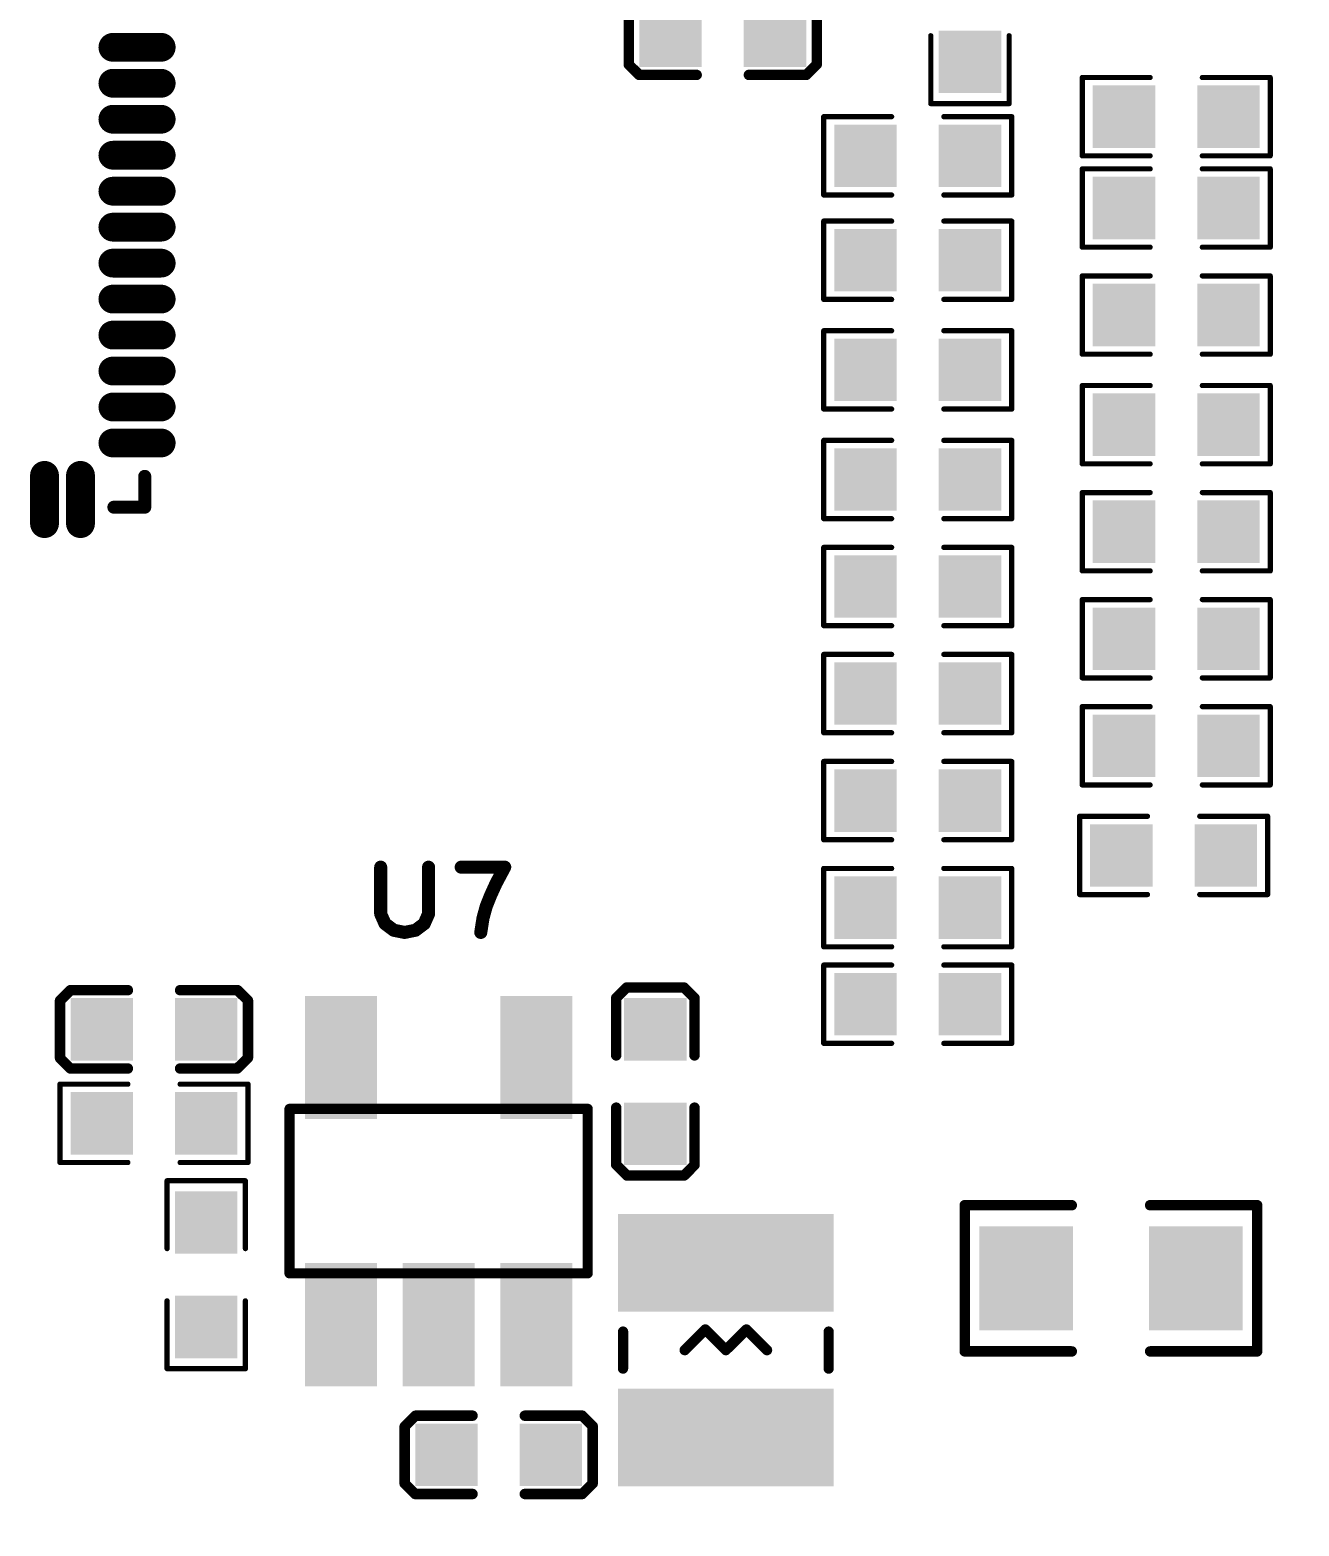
# Model space of a CAD drawing. Extents: x -13 to 102, y 0 to 99.
# Drawn here: x 29.08 to 41.43, y 37.09 to 51.64 of the extents above; entities that cross this region are included whole.
import ezdxf

# ---------------------------------------------------------------- set-up
doc = ezdxf.new("R2010")
doc.units = 0
doc.layers.get('0').update_dxf_attribs({"linetype": 'CONTINUOUS'})
doc.layers.get('DEFPOINTS').update_dxf_attribs({"linetype": 'CONTINUOUS'})
doc.layers.add('SILK_TOP_ART', color=251, linetype='CONTINUOUS')
doc.layers.add('SOLDER_TOP_ART', color=18, linetype='CONTINUOUS')
doc.layers.get('0').off()
doc.dimstyles.get("Standard").update_dxf_attribs({"dimtxt": 3, "dimasz": 3, "dimexe": 0.18, "dimexo": 0, "dimgap": 1.5, "dimtad": 0, "dimtih": 1, "dimtoh": 1, "dimzin": 0, "dimcen": 0.09, "dimazin": 3, "dimtfac": 1, "dimtofl": 0, "dimtmove": 0, "dimatfit": 3})

# ---------------------------------------------------------------- blocks, each defined once
blk = doc.blocks.new('ROUND_309')
at = {"const_width": 0.05}
blk.add_lwpolyline([(-0.025, 0, 1), (0.025, 0, 1)], format="xyb", close=True, dxfattribs=at)
blk = doc.blocks.new('ROUND_214')
at = {"const_width": 0.0508}
blk.add_lwpolyline([(-0.0254, 0, 1), (0.0254, 0, 1)], format="xyb", close=True, dxfattribs=at)
blk = doc.blocks.new('ROUND_159')
at = {"const_width": 0.0635}
blk.add_lwpolyline([(-0.03175, 0, 1), (0.03175, 0, 1)], format="xyb", close=True, dxfattribs=at)
blk = doc.blocks.new('ROUND_320')
at = {"const_width": 0.0254}
blk.add_lwpolyline([(-0.0127, 0, 1), (0.0127, 0, 1)], format="xyb", close=True, dxfattribs=at)
blk = doc.blocks.new('OBLONG_377')
at = {"const_width": 0.28}
blk.add_lwpolyline([(0, 0.235), (0, -0.235)], dxfattribs=at)
at = {"const_width": 0.14}
for points in [[(-0.07, 0.235, 1), (0.07, 0.235, 1)], [(-0.07, -0.235, 1), (0.07, -0.235, 1)]]:
    blk.add_lwpolyline(points, format="xyb", close=True, dxfattribs=at)
blk = doc.blocks.new('OBLONG_376')
at = {"const_width": 0.28}
blk.add_lwpolyline([(0.235, 0), (-0.235, 0)], dxfattribs=at)
at = {"const_width": 0.14}
for points in [[(-0.305, 0, 1), (-0.165, 0, 1)], [(0.165, 0, 1), (0.305, 0, 1)]]:
    blk.add_lwpolyline(points, format="xyb", close=True, dxfattribs=at)
blk = doc.blocks.new('SQUARE_333')
blk.add_solid([(0.304, 0.304), (0.304, -0.304), (-0.304, 0.304), (-0.304, -0.304)])
blk = doc.blocks.new('RECTANGLE_332')
blk.add_solid([(0.4564, 0.5072), (0.4564, -0.5072), (-0.4564, 0.5072), (-0.4564, -0.5072)])
blk = doc.blocks.new('RECTANGLE_355')
blk.add_solid([(0.35, 0.6), (0.35, -0.6), (-0.35, 0.6), (-0.35, -0.6)])
blk = doc.blocks.new('RECTANGLE_357')
blk.add_solid([(1.05, 0.475), (1.05, -0.475), (-1.05, 0.475), (-1.05, -0.475)])
blk = doc.blocks.new('*U174')
at = {"layer": 'SOLDER_TOP_ART', "color": 0, "linetype": 'CONTINUOUS'}
blk.add_text('88.00', height=3, dxfattribs=at).set_placement((39.771, 0.605))
blk = doc.blocks.new('*D168')
at = {"layer": 'DEFPOINTS', "color": 0, "linetype": 'CONTINUOUS'}
for p in [(1, 82.538), (89, 61.962), (89, 2.079)]:
    blk.add_point(p, dxfattribs=at)
at = {"layer": 'SOLDER_TOP_ART', "color": 0, "linetype": 'CONTINUOUS'}
for p, q in [((1, 82.538), (1, 1.899)), ((89, 61.962), (89, 1.899)), ((4, 2.079), (38.441, 2.079)), ((86, 2.079), (51.559, 2.079))]:
    blk.add_line(p, q, dxfattribs=at)
for points in [[(4, 2.579), (4, 1.579), (1, 2.079)], [(86, 2.579), (86, 1.579), (89, 2.079)]]:
    blk.add_solid(points, dxfattribs=at)
at = {"layer": 'SOLDER_TOP_ART', "linetype": 'CONTINUOUS'}
blk.add_blockref('*U174', (0, 0), dxfattribs=at)

msp = doc.modelspace()

# ---------------------------------------------------------------- linework, layer by layer
at = {"layer": 'SILK_TOP_ART'}
for points, const_width in [([(34.9082, 51.3077), (34.9082, 51.8635)], 0.1016), ([(36.737, 51.308), (36.737, 51.8668)], 0.1016), ([(37.846, 51.5874), (37.846, 50.927)], 0.0508), ([(38.608, 50.927), (38.608, 51.5874)], 0.0508), ([(35.0098, 51.2064), (34.9082, 51.3077)], 0.1016), ([(35.5686, 51.2064), (35.0098, 51.2064)], 0.1016), ([(36.0766, 51.2064), (36.6354, 51.2064)], 0.1016), ([(36.6354, 51.2064), (36.737, 51.308)], 0.1016), ([(39.3192, 51.181), (39.3192, 50.419)], 0.0508), ([(39.9796, 51.181), (39.3192, 51.181)], 0.0508), ([(40.4876, 51.181), (41.148, 51.181)], 0.0508), ([(41.148, 51.181), (41.148, 50.419)], 0.0508), ([(36.8046, 50.8), (37.465, 50.8)], 0.0508), ([(36.8046, 50.038), (36.8046, 50.8)], 0.0508), ([(37.846, 50.927), (38.608, 50.927)], 0.0508), ([(38.6334, 50.8), (37.973, 50.8)], 0.0508), ([(38.6334, 50.038), (38.6334, 50.8)], 0.0508), ([(39.3192, 50.419), (39.9796, 50.419)], 0.0508), ([(41.148, 50.419), (40.4876, 50.419)], 0.0508), ([(39.3192, 50.292), (39.9796, 50.292)], 0.0508), ([(39.3192, 49.53), (39.3192, 50.292)], 0.0508), ([(41.148, 50.292), (40.4876, 50.292)], 0.0508), ([(41.148, 49.53), (41.148, 50.292)], 0.0508), ([(37.465, 50.038), (36.8046, 50.038)], 0.0508), ([(37.973, 50.038), (38.6334, 50.038)], 0.0508), ([(36.8046, 49.784), (36.8046, 49.022)], 0.0508), ([(37.465, 49.784), (36.8046, 49.784)], 0.0508), ([(37.973, 49.784), (38.6334, 49.784)], 0.0508), ([(38.6334, 49.784), (38.6334, 49.022)], 0.0508), ([(39.9796, 49.53), (39.3192, 49.53)], 0.0508), ([(40.4876, 49.53), (41.148, 49.53)], 0.0508), ([(39.3192, 49.2506), (39.3192, 48.4886)], 0.0508), ([(39.9796, 49.2506), (39.3192, 49.2506)], 0.0508), ([(40.4876, 49.2506), (41.148, 49.2506)], 0.0508), ([(41.148, 49.2506), (41.148, 48.4886)], 0.0508), ([(36.8046, 49.022), (37.465, 49.022)], 0.0508), ([(38.6334, 49.022), (37.973, 49.022)], 0.0508), ([(36.8046, 48.7172), (36.8046, 47.9552)], 0.0508), ([(37.465, 48.7172), (36.8046, 48.7172)], 0.0508), ([(37.973, 48.7172), (38.6334, 48.7172)], 0.0508), ([(38.6334, 48.7172), (38.6334, 47.9552)], 0.0508), ([(39.3192, 48.4886), (39.9796, 48.4886)], 0.0508), ([(41.148, 48.4886), (40.4876, 48.4886)], 0.0508), ([(39.3192, 48.1838), (39.3192, 47.4218)], 0.0508), ([(39.9796, 48.1838), (39.3192, 48.1838)], 0.0508), ([(40.4876, 48.1838), (41.148, 48.1838)], 0.0508), ([(41.148, 48.1838), (41.148, 47.4218)], 0.0508), ([(36.8046, 47.9552), (37.465, 47.9552)], 0.0508), ([(38.6334, 47.9552), (37.973, 47.9552)], 0.0508), ([(36.8046, 47.6504), (36.8046, 46.8884)], 0.0508), ([(37.465, 47.6504), (36.8046, 47.6504)], 0.0508), ([(37.973, 47.6504), (38.6334, 47.6504)], 0.0508), ([(38.6334, 47.6504), (38.6334, 46.8884)], 0.0508), ([(30.2, 47.3), (30.2, 47)], 0.127), ([(39.3192, 47.4218), (39.9796, 47.4218)], 0.0508), ([(41.148, 47.4218), (40.4876, 47.4218)], 0.0508), ([(30.2, 47), (29.9, 47)], 0.127), ([(39.3192, 47.1424), (39.3192, 46.3804)], 0.0508), ([(39.9796, 47.1424), (39.3192, 47.1424)], 0.0508), ([(40.4876, 47.1424), (41.148, 47.1424)], 0.0508), ([(41.148, 47.1424), (41.148, 46.3804)], 0.0508), ([(36.8046, 46.8884), (37.465, 46.8884)], 0.0508), ([(38.6334, 46.8884), (37.973, 46.8884)], 0.0508), ([(36.8046, 46.609), (36.8046, 45.847)], 0.0508), ([(37.465, 46.609), (36.8046, 46.609)], 0.0508), ([(37.973, 46.609), (38.6334, 46.609)], 0.0508), ([(38.6334, 46.609), (38.6334, 45.847)], 0.0508), ([(39.3192, 46.3804), (39.9796, 46.3804)], 0.0508), ([(41.148, 46.3804), (40.4876, 46.3804)], 0.0508), ([(39.3192, 46.101), (39.3192, 45.339)], 0.0508), ([(39.9796, 46.101), (39.3192, 46.101)], 0.0508), ([(40.4876, 46.101), (41.148, 46.101)], 0.0508), ([(41.148, 46.101), (41.148, 45.339)], 0.0508), ([(36.8046, 45.847), (37.465, 45.847)], 0.0508), ([(38.6334, 45.847), (37.973, 45.847)], 0.0508), ([(36.8046, 45.5676), (36.8046, 44.8056)], 0.0508), ([(37.465, 45.5676), (36.8046, 45.5676)], 0.0508), ([(37.973, 45.5676), (38.6334, 45.5676)], 0.0508), ([(38.6334, 45.5676), (38.6334, 44.8056)], 0.0508), ([(39.3192, 45.339), (39.9796, 45.339)], 0.0508), ([(41.148, 45.339), (40.4876, 45.339)], 0.0508), ([(39.3192, 45.0596), (39.3192, 44.2976)], 0.0508), ([(39.9796, 45.0596), (39.3192, 45.0596)], 0.0508), ([(40.4876, 45.0596), (41.148, 45.0596)], 0.0508), ([(41.148, 45.0596), (41.148, 44.2976)], 0.0508), ([(36.8046, 44.8056), (37.465, 44.8056)], 0.0508), ([(38.6334, 44.8056), (37.973, 44.8056)], 0.0508), ([(36.8046, 44.5262), (36.8046, 43.7642)], 0.0508), ([(37.465, 44.5262), (36.8046, 44.5262)], 0.0508), ([(37.973, 44.5262), (38.6334, 44.5262)], 0.0508), ([(38.6334, 44.5262), (38.6334, 43.7642)], 0.0508), ([(39.3192, 44.2976), (39.9796, 44.2976)], 0.0508), ([(41.148, 44.2976), (40.4876, 44.2976)], 0.0508), ([(39.2938, 43.9928), (39.2938, 43.2308)], 0.0508), ([(39.9542, 43.9928), (39.2938, 43.9928)], 0.0508), ([(40.4622, 43.9928), (41.1226, 43.9928)], 0.0508), ([(41.1226, 43.9928), (41.1226, 43.2308)], 0.0508), ([(36.8046, 43.7642), (37.465, 43.7642)], 0.0508), ([(38.6334, 43.7642), (37.973, 43.7642)], 0.0508), ([(32.4951, 43.4975), (32.4951, 43.0424)], 0.127), ([(32.9607, 43.0424), (32.9607, 43.4975)], 0.127), ([(33.7016, 43.4975), (33.2782, 43.4975)], 0.127), ([(33.6169, 43.3387), (33.7016, 43.4975)], 0.127), ([(33.564, 43.2223), (33.6169, 43.3387)], 0.127), ([(36.8046, 43.4848), (36.8046, 42.7228)], 0.0508), ([(37.465, 43.4848), (36.8046, 43.4848)], 0.0508), ([(37.973, 43.4848), (38.6334, 43.4848)], 0.0508), ([(38.6334, 43.4848), (38.6334, 42.7228)], 0.0508), ([(33.5217, 43.1165), (33.564, 43.2223)], 0.127), ([(39.2938, 43.2308), (39.9542, 43.2308)], 0.0508), ([(41.1226, 43.2308), (40.4622, 43.2308)], 0.0508), ([(32.4951, 43.0424), (32.5374, 42.9471)], 0.127), ([(32.9184, 42.9471), (32.9607, 43.0424)], 0.127), ([(33.4899, 43.0001), (33.5217, 43.1165)], 0.127), ([(32.5374, 42.9471), (32.6221, 42.8837)], 0.127), ([(32.6221, 42.8837), (32.7279, 42.8625)], 0.127), ([(32.7279, 42.8625), (32.8337, 42.8837)], 0.127), ([(32.8337, 42.8837), (32.9184, 42.9471)], 0.127), ([(33.4687, 42.8625), (33.4899, 43.0001)], 0.127), ([(36.8046, 42.7228), (37.465, 42.7228)], 0.0508), ([(38.6334, 42.7228), (37.973, 42.7228)], 0.0508), ([(36.8046, 42.545), (36.8046, 41.783)], 0.0508), ([(37.465, 42.545), (36.8046, 42.545)], 0.0508), ([(37.973, 42.545), (38.6334, 42.545)], 0.0508), ([(38.6334, 42.545), (38.6334, 41.783)], 0.0508), ([(34.8874, 42.3258), (34.7858, 42.2242)], 0.1016), ([(35.4462, 42.3258), (34.8874, 42.3258)], 0.1016), ([(35.5478, 42.2242), (35.4462, 42.3258)], 0.1016), ([(29.4772, 42.3004), (29.3756, 42.1988)], 0.1016), ([(29.3756, 42.1988), (29.3756, 41.64)], 0.1016), ([(30.036, 42.3004), (29.4772, 42.3004)], 0.1016), ([(30.544, 42.3004), (31.1028, 42.3004)], 0.1016), ([(31.1028, 42.3004), (31.2044, 42.1991)], 0.1016), ([(31.2044, 42.1991), (31.2044, 41.6433)], 0.1016), ([(34.7858, 42.2242), (34.7858, 41.6654)], 0.1016), ([(35.5478, 41.6654), (35.5478, 42.2242)], 0.1016), ([(36.8046, 41.783), (37.465, 41.783)], 0.0508), ([(38.6334, 41.783), (37.973, 41.783)], 0.0508), ([(29.3756, 41.64), (29.4772, 41.5384)], 0.1016), ([(31.2044, 41.6433), (31.0995, 41.5384)], 0.1016), ([(29.4772, 41.5384), (30.036, 41.5384)], 0.1016), ([(31.0995, 41.5384), (30.544, 41.5384)], 0.1016), ([(29.3756, 41.386), (29.3756, 40.624)], 0.0508), ([(30.036, 41.386), (29.3756, 41.386)], 0.0508), ([(30.544, 41.386), (31.2044, 41.386)], 0.0508), ([(31.2044, 41.386), (31.2044, 40.624)], 0.0508), ([(34.7858, 40.6019), (34.7858, 41.1574)], 0.1016), ([(35.5478, 41.1574), (35.5478, 40.5986)], 0.1016), ([(31.6086, 39.5454), (31.6086, 41.1454)], 0.1), ([(31.6086, 41.1454), (34.5086, 41.1454)], 0.1), ([(34.5086, 41.1454), (34.5086, 39.5454)], 0.1), ([(29.3756, 40.624), (30.036, 40.624)], 0.0508), ([(31.2044, 40.624), (30.544, 40.624)], 0.0508), ([(34.8907, 40.497), (34.7858, 40.6019)], 0.1016), ([(35.5478, 40.5986), (35.4465, 40.497)], 0.1016), ([(35.4465, 40.497), (34.8907, 40.497)], 0.1016), ([(30.417, 40.4462), (30.417, 39.7858)], 0.0508), ([(31.179, 40.4462), (30.417, 40.4462)], 0.0508), ([(31.179, 39.7858), (31.179, 40.4462)], 0.0508), ([(38.1762, 38.7858), (38.1762, 40.2082)], 0.1016), ([(38.1762, 40.2082), (39.2176, 40.2082)], 0.1016), ([(41.021, 40.2082), (39.9796, 40.2082)], 0.1016), ([(41.021, 38.7858), (41.021, 40.2082)], 0.1016), ([(34.5086, 39.5454), (31.6086, 39.5454)], 0.1), ([(30.417, 38.6174), (30.417, 39.2778)], 0.0508), ([(31.179, 39.2778), (31.179, 38.6174)], 0.0508), ([(34.8526, 38.9784), (34.8526, 38.6184)], 0.1), ([(35.6527, 38.9983), (35.4526, 38.7984)], 0.1016), ([(35.8526, 38.7984), (35.6527, 38.9983)], 0.1016), ([(36.0525, 38.9983), (35.8526, 38.7984)], 0.1016), ([(36.2526, 38.7984), (36.0525, 38.9983)], 0.1016), ([(36.8526, 38.9784), (36.8526, 38.6184)], 0.1), ([(39.2176, 38.7858), (38.1762, 38.7858)], 0.1016), ([(39.9796, 38.7858), (41.021, 38.7858)], 0.1016), ([(31.179, 38.6174), (30.417, 38.6174)], 0.0508), ([(32.7284, 38.0553), (32.8333, 38.1602)], 0.1016), ([(32.8333, 38.1602), (33.3888, 38.1602)], 0.1016), ([(34.4556, 38.1602), (33.8968, 38.1602)], 0.1016), ([(34.5572, 38.0586), (34.4556, 38.1602)], 0.1016), ([(32.7284, 37.4995), (32.7284, 38.0553)], 0.1016), ([(34.5572, 37.4998), (34.5572, 38.0586)], 0.1016), ([(32.83, 37.3982), (32.7284, 37.4995)], 0.1016), ([(33.3888, 37.3982), (32.83, 37.3982)], 0.1016), ([(33.8968, 37.3982), (34.4556, 37.3982)], 0.1016), ([(34.4556, 37.3982), (34.5572, 37.4998)], 0.1016)]:
    msp.add_lwpolyline(points, dxfattribs=dict(at, const_width=const_width))

# ---------------------------------------------------------------- block references
for name, p in [('ROUND_320', (37.846, 51.5874)), ('ROUND_320', (38.608, 51.5874)), ('ROUND_214', (34.9082, 51.3077)), ('ROUND_214', (34.9082, 51.3077)), ('ROUND_214', (35.0098, 51.2064)), ('ROUND_214', (35.0098, 51.2064)), ('ROUND_214', (35.5686, 51.2064)), ('ROUND_214', (36.0766, 51.2064)), ('ROUND_214', (36.6354, 51.2064)), ('ROUND_214', (36.6354, 51.2064)), ('ROUND_214', (36.737, 51.308)), ('ROUND_214', (36.737, 51.308)), ('ROUND_320', (39.3192, 51.181)), ('ROUND_320', (39.3192, 51.181)), ('ROUND_320', (39.9796, 51.181)), ('ROUND_320', (40.4876, 51.181)), ('ROUND_320', (41.148, 51.181)), ('ROUND_320', (41.148, 51.181)), ('ROUND_320', (36.8046, 50.8)), ('ROUND_320', (36.8046, 50.8)), ('ROUND_320', (37.465, 50.8)), ('ROUND_320', (37.846, 50.927)), ('ROUND_320', (37.846, 50.927)), ('ROUND_320', (37.973, 50.8)), ('ROUND_320', (38.608, 50.927)), ('ROUND_320', (38.608, 50.927)), ('ROUND_320', (38.6334, 50.8)), ('ROUND_320', (38.6334, 50.8)), ('ROUND_320', (39.3192, 50.419)), ('ROUND_320', (39.3192, 50.419)), ('ROUND_320', (39.9796, 50.419)), ('ROUND_320', (40.4876, 50.419)), ('ROUND_320', (41.148, 50.419)), ('ROUND_320', (41.148, 50.419)), ('ROUND_320', (39.3192, 50.292)), ('ROUND_320', (39.3192, 50.292)), ('ROUND_320', (39.9796, 50.292)), ('ROUND_320', (40.4876, 50.292)), ('ROUND_320', (41.148, 50.292)), ('ROUND_320', (41.148, 50.292)), ('ROUND_320', (36.8046, 50.038)), ('ROUND_320', (36.8046, 50.038)), ('ROUND_320', (37.465, 50.038)), ('ROUND_320', (37.973, 50.038)), ('ROUND_320', (38.6334, 50.038)), ('ROUND_320', (38.6334, 50.038)), ('ROUND_320', (36.8046, 49.784)), ('ROUND_320', (36.8046, 49.784)), ('ROUND_320', (37.465, 49.784)), ('ROUND_320', (37.973, 49.784)), ('ROUND_320', (38.6334, 49.784)), ('ROUND_320', (38.6334, 49.784)), ('ROUND_320', (39.3192, 49.53)), ('ROUND_320', (39.3192, 49.53)), ('ROUND_320', (39.9796, 49.53)), ('ROUND_320', (40.4876, 49.53)), ('ROUND_320', (41.148, 49.53)), ('ROUND_320', (41.148, 49.53)), ('ROUND_320', (39.3192, 49.2506)), ('ROUND_320', (39.3192, 49.2506)), ('ROUND_320', (39.9796, 49.2506)), ('ROUND_320', (40.4876, 49.2506)), ('ROUND_320', (41.148, 49.2506)), ('ROUND_320', (41.148, 49.2506)), ('ROUND_320', (36.8046, 49.022)), ('ROUND_320', (36.8046, 49.022)), ('ROUND_320', (37.465, 49.022)), ('ROUND_320', (37.973, 49.022)), ('ROUND_320', (38.6334, 49.022)), ('ROUND_320', (38.6334, 49.022)), ('ROUND_320', (36.8046, 48.7172)), ('ROUND_320', (36.8046, 48.7172)), ('ROUND_320', (37.465, 48.7172)), ('ROUND_320', (37.973, 48.7172)), ('ROUND_320', (38.6334, 48.7172)), ('ROUND_320', (38.6334, 48.7172)), ('ROUND_320', (39.3192, 48.4886)), ('ROUND_320', (39.3192, 48.4886)), ('ROUND_320', (39.9796, 48.4886)), ('ROUND_320', (40.4876, 48.4886)), ('ROUND_320', (41.148, 48.4886)), ('ROUND_320', (41.148, 48.4886)), ('ROUND_320', (39.3192, 48.1838)), ('ROUND_320', (39.3192, 48.1838)), ('ROUND_320', (39.9796, 48.1838)), ('ROUND_320', (40.4876, 48.1838)), ('ROUND_320', (41.148, 48.1838)), ('ROUND_320', (41.148, 48.1838)), ('ROUND_320', (36.8046, 47.9552)), ('ROUND_320', (36.8046, 47.9552)), ('ROUND_320', (37.465, 47.9552)), ('ROUND_320', (37.973, 47.9552)), ('ROUND_320', (38.6334, 47.9552)), ('ROUND_320', (38.6334, 47.9552)), ('ROUND_320', (36.8046, 47.6504)), ('ROUND_320', (36.8046, 47.6504)), ('ROUND_320', (37.465, 47.6504)), ('ROUND_320', (37.973, 47.6504)), ('ROUND_320', (38.6334, 47.6504)), ('ROUND_320', (38.6334, 47.6504)), ('ROUND_159', (30.2, 47.3)), ('ROUND_320', (39.3192, 47.4218)), ('ROUND_320', (39.3192, 47.4218)), ('ROUND_320', (39.9796, 47.4218)), ('ROUND_320', (40.4876, 47.4218)), ('ROUND_320', (41.148, 47.4218)), ('ROUND_320', (41.148, 47.4218)), ('ROUND_159', (29.9, 47)), ('ROUND_159', (30.2, 47)), ('ROUND_159', (30.2, 47)), ('ROUND_320', (39.3192, 47.1424)), ('ROUND_320', (39.3192, 47.1424)), ('ROUND_320', (39.9796, 47.1424)), ('ROUND_320', (40.4876, 47.1424)), ('ROUND_320', (41.148, 47.1424)), ('ROUND_320', (41.148, 47.1424)), ('ROUND_320', (36.8046, 46.8884)), ('ROUND_320', (36.8046, 46.8884)), ('ROUND_320', (37.465, 46.8884)), ('ROUND_320', (37.973, 46.8884)), ('ROUND_320', (38.6334, 46.8884)), ('ROUND_320', (38.6334, 46.8884)), ('ROUND_320', (36.8046, 46.609)), ('ROUND_320', (36.8046, 46.609)), ('ROUND_320', (37.465, 46.609)), ('ROUND_320', (37.973, 46.609)), ('ROUND_320', (38.6334, 46.609)), ('ROUND_320', (38.6334, 46.609)), ('ROUND_320', (39.3192, 46.3804)), ('ROUND_320', (39.3192, 46.3804)), ('ROUND_320', (39.9796, 46.3804)), ('ROUND_320', (40.4876, 46.3804)), ('ROUND_320', (41.148, 46.3804)), ('ROUND_320', (41.148, 46.3804)), ('ROUND_320', (39.3192, 46.101)), ('ROUND_320', (39.3192, 46.101)), ('ROUND_320', (39.9796, 46.101)), ('ROUND_320', (40.4876, 46.101)), ('ROUND_320', (41.148, 46.101)), ('ROUND_320', (41.148, 46.101)), ('ROUND_320', (36.8046, 45.847)), ('ROUND_320', (36.8046, 45.847)), ('ROUND_320', (37.465, 45.847)), ('ROUND_320', (37.973, 45.847)), ('ROUND_320', (38.6334, 45.847)), ('ROUND_320', (38.6334, 45.847)), ('ROUND_320', (36.8046, 45.5676)), ('ROUND_320', (36.8046, 45.5676)), ('ROUND_320', (37.465, 45.5676)), ('ROUND_320', (37.973, 45.5676)), ('ROUND_320', (38.6334, 45.5676)), ('ROUND_320', (38.6334, 45.5676)), ('ROUND_320', (39.3192, 45.339)), ('ROUND_320', (39.3192, 45.339)), ('ROUND_320', (39.9796, 45.339)), ('ROUND_320', (40.4876, 45.339)), ('ROUND_320', (41.148, 45.339)), ('ROUND_320', (41.148, 45.339)), ('ROUND_320', (39.3192, 45.0596)), ('ROUND_320', (39.3192, 45.0596)), ('ROUND_320', (39.9796, 45.0596)), ('ROUND_320', (40.4876, 45.0596)), ('ROUND_320', (41.148, 45.0596)), ('ROUND_320', (41.148, 45.0596)), ('ROUND_320', (36.8046, 44.8056)), ('ROUND_320', (36.8046, 44.8056)), ('ROUND_320', (37.465, 44.8056)), ('ROUND_320', (37.973, 44.8056)), ('ROUND_320', (38.6334, 44.8056)), ('ROUND_320', (38.6334, 44.8056)), ('ROUND_320', (36.8046, 44.5262)), ('ROUND_320', (36.8046, 44.5262)), ('ROUND_320', (37.465, 44.5262)), ('ROUND_320', (37.973, 44.5262)), ('ROUND_320', (38.6334, 44.5262)), ('ROUND_320', (38.6334, 44.5262)), ('ROUND_320', (39.3192, 44.2976)), ('ROUND_320', (39.3192, 44.2976)), ('ROUND_320', (39.9796, 44.2976)), ('ROUND_320', (40.4876, 44.2976)), ('ROUND_320', (41.148, 44.2976)), ('ROUND_320', (41.148, 44.2976)), ('ROUND_320', (39.2938, 43.9928)), ('ROUND_320', (39.2938, 43.9928)), ('ROUND_320', (39.9542, 43.9928)), ('ROUND_320', (40.4622, 43.9928)), ('ROUND_320', (41.1226, 43.9928)), ('ROUND_320', (41.1226, 43.9928)), ('ROUND_320', (36.8046, 43.7642)), ('ROUND_320', (36.8046, 43.7642)), ('ROUND_320', (37.465, 43.7642)), ('ROUND_320', (37.973, 43.7642)), ('ROUND_320', (38.6334, 43.7642)), ('ROUND_320', (38.6334, 43.7642)), ('ROUND_159', (32.4951, 43.4975)), ('ROUND_159', (32.9607, 43.4975)), ('ROUND_159', (33.2782, 43.4975)), ('ROUND_159', (33.7016, 43.4975)), ('ROUND_159', (33.6169, 43.3387)), ('ROUND_320', (36.8046, 43.4848)), ('ROUND_320', (36.8046, 43.4848)), ('ROUND_320', (37.465, 43.4848)), ('ROUND_320', (37.973, 43.4848)), ('ROUND_320', (38.6334, 43.4848)), ('ROUND_320', (38.6334, 43.4848)), ('ROUND_159', (33.564, 43.2223)), ('ROUND_320', (39.2938, 43.2308)), ('ROUND_320', (39.2938, 43.2308)), ('ROUND_320', (39.9542, 43.2308)), ('ROUND_320', (40.4622, 43.2308)), ('ROUND_320', (41.1226, 43.2308)), ('ROUND_320', (41.1226, 43.2308)), ('ROUND_159', (32.4951, 43.0424)), ('ROUND_159', (32.9607, 43.0424)), ('ROUND_159', (33.5217, 43.1165)), ('ROUND_159', (32.5374, 42.9471)), ('ROUND_159', (32.6221, 42.8837)), ('ROUND_159', (32.8337, 42.8837)), ('ROUND_159', (32.9184, 42.9471)), ('ROUND_159', (33.4899, 43.0001)), ('ROUND_159', (32.7279, 42.8625)), ('ROUND_159', (33.4687, 42.8625)), ('ROUND_320', (36.8046, 42.7228)), ('ROUND_320', (36.8046, 42.7228)), ('ROUND_320', (37.465, 42.7228)), ('ROUND_320', (37.973, 42.7228)), ('ROUND_320', (38.6334, 42.7228)), ('ROUND_320', (38.6334, 42.7228)), ('ROUND_320', (36.8046, 42.545)), ('ROUND_320', (36.8046, 42.545)), ('ROUND_320', (37.465, 42.545)), ('ROUND_320', (37.973, 42.545)), ('ROUND_320', (38.6334, 42.545)), ('ROUND_320', (38.6334, 42.545)), ('ROUND_214', (34.8874, 42.3258)), ('ROUND_214', (34.8874, 42.3258)), ('ROUND_214', (35.4462, 42.3258)), ('ROUND_214', (35.4462, 42.3258)), ('ROUND_214', (29.3756, 42.1988)), ('ROUND_214', (29.3756, 42.1988)), ('ROUND_214', (29.4772, 42.3004)), ('ROUND_214', (29.4772, 42.3004)), ('ROUND_214', (30.036, 42.3004)), ('ROUND_214', (30.544, 42.3004)), ('ROUND_214', (31.1028, 42.3004)), ('ROUND_214', (31.1028, 42.3004)), ('ROUND_214', (31.2044, 42.1991)), ('ROUND_214', (31.2044, 42.1991)), ('ROUND_214', (34.7858, 42.2242)), ('ROUND_214', (34.7858, 42.2242)), ('ROUND_214', (35.5478, 42.2242)), ('ROUND_214', (35.5478, 42.2242)), ('ROUND_320', (36.8046, 41.783)), ('ROUND_320', (36.8046, 41.783)), ('ROUND_320', (37.465, 41.783)), ('ROUND_320', (37.973, 41.783)), ('ROUND_320', (38.6334, 41.783)), ('ROUND_320', (38.6334, 41.783)), ('ROUND_214', (29.3756, 41.64)), ('ROUND_214', (29.3756, 41.64)), ('ROUND_214', (31.2044, 41.6433)), ('ROUND_214', (31.2044, 41.6433)), ('ROUND_214', (34.7858, 41.6654)), ('ROUND_214', (35.5478, 41.6654)), ('ROUND_214', (29.4772, 41.5384)), ('ROUND_214', (29.4772, 41.5384)), ('ROUND_214', (30.036, 41.5384)), ('ROUND_214', (30.544, 41.5384)), ('ROUND_214', (31.0995, 41.5384)), ('ROUND_214', (31.0995, 41.5384)), ('ROUND_320', (29.3756, 41.386)), ('ROUND_320', (29.3756, 41.386)), ('ROUND_320', (30.036, 41.386)), ('ROUND_320', (30.544, 41.386)), ('ROUND_320', (31.2044, 41.386)), ('ROUND_320', (31.2044, 41.386)), ('ROUND_214', (34.7858, 41.1574)), ('ROUND_214', (35.5478, 41.1574)), ('ROUND_309', (31.6086, 41.1454)), ('ROUND_309', (34.5086, 41.1454)), ('ROUND_320', (29.3756, 40.624)), ('ROUND_320', (29.3756, 40.624)), ('ROUND_320', (30.036, 40.624)), ('ROUND_320', (30.544, 40.624)), ('ROUND_320', (31.2044, 40.624)), ('ROUND_320', (31.2044, 40.624)), ('ROUND_214', (34.7858, 40.6019)), ('ROUND_214', (34.7858, 40.6019)), ('ROUND_214', (35.5478, 40.5986)), ('ROUND_214', (35.5478, 40.5986)), ('ROUND_214', (34.8907, 40.497)), ('ROUND_214', (34.8907, 40.497)), ('ROUND_214', (35.4465, 40.497)), ('ROUND_214', (35.4465, 40.497)), ('ROUND_320', (30.417, 40.4462)), ('ROUND_320', (30.417, 40.4462)), ('ROUND_320', (31.179, 40.4462)), ('ROUND_320', (31.179, 40.4462)), ('ROUND_214', (38.1762, 40.2082)), ('ROUND_214', (38.1762, 40.2082)), ('ROUND_214', (39.2176, 40.2082)), ('ROUND_214', (39.9796, 40.2082)), ('ROUND_214', (41.021, 40.2082)), ('ROUND_214', (41.021, 40.2082)), ('ROUND_320', (30.417, 39.7858)), ('ROUND_320', (31.179, 39.7858)), ('ROUND_309', (31.6086, 39.5454)), ('ROUND_309', (34.5086, 39.5454)), ('ROUND_309', (34.5086, 39.5454)), ('ROUND_320', (30.417, 39.2778)), ('ROUND_320', (31.179, 39.2778)), ('ROUND_309', (34.8526, 38.9784)), ('ROUND_214', (35.6527, 38.9983)), ('ROUND_214', (35.6527, 38.9983)), ('ROUND_214', (36.0525, 38.9983)), ('ROUND_214', (36.0525, 38.9983)), ('ROUND_309', (36.8526, 38.9784)), ('ROUND_214', (35.4526, 38.7984)), ('ROUND_214', (35.8526, 38.7984)), ('ROUND_214', (35.8526, 38.7984)), ('ROUND_214', (36.2526, 38.7984)), ('ROUND_214', (38.1762, 38.7858)), ('ROUND_214', (38.1762, 38.7858)), ('ROUND_214', (39.2176, 38.7858)), ('ROUND_214', (39.9796, 38.7858)), ('ROUND_214', (41.021, 38.7858)), ('ROUND_214', (41.021, 38.7858)), ('ROUND_320', (30.417, 38.6174)), ('ROUND_320', (30.417, 38.6174)), ('ROUND_320', (31.179, 38.6174)), ('ROUND_320', (31.179, 38.6174)), ('ROUND_309', (34.8526, 38.6184)), ('ROUND_309', (36.8526, 38.6184)), ('ROUND_214', (32.8333, 38.1602)), ('ROUND_214', (32.8333, 38.1602)), ('ROUND_214', (33.3888, 38.1602)), ('ROUND_214', (33.8968, 38.1602)), ('ROUND_214', (34.4556, 38.1602)), ('ROUND_214', (34.4556, 38.1602)), ('ROUND_214', (32.7284, 38.0553)), ('ROUND_214', (32.7284, 38.0553)), ('ROUND_214', (34.5572, 38.0586)), ('ROUND_214', (34.5572, 38.0586)), ('ROUND_214', (32.7284, 37.4995)), ('ROUND_214', (32.7284, 37.4995)), ('ROUND_214', (32.83, 37.3982)), ('ROUND_214', (32.83, 37.3982)), ('ROUND_214', (33.3888, 37.3982)), ('ROUND_214', (33.8968, 37.3982)), ('ROUND_214', (34.4556, 37.3982)), ('ROUND_214', (34.4556, 37.3982)), ('ROUND_214', (34.5572, 37.4998)), ('ROUND_214', (34.5572, 37.4998))]:
    msp.add_blockref(name, p, dxfattribs=at)
at = {"layer": 'SOLDER_TOP_ART'}
for name, p in [('SQUARE_333', (35.3146, 51.5874)), ('SQUARE_333', (36.3306, 51.5874)), ('OBLONG_376', (30.125, 51.475)), ('SQUARE_333', (38.227, 51.3334)), ('OBLONG_376', (30.125, 51.125)), ('SQUARE_333', (39.7256, 50.8)), ('SQUARE_333', (40.7416, 50.8)), ('OBLONG_376', (30.125, 50.775)), ('SQUARE_333', (37.211, 50.419)), ('SQUARE_333', (38.227, 50.419)), ('OBLONG_376', (30.125, 50.425)), ('OBLONG_376', (30.125, 50.075)), ('SQUARE_333', (39.7256, 49.911)), ('SQUARE_333', (40.7416, 49.911)), ('OBLONG_376', (30.125, 49.725)), ('SQUARE_333', (37.211, 49.403)), ('SQUARE_333', (38.227, 49.403)), ('OBLONG_376', (30.125, 49.375)), ('OBLONG_376', (30.125, 49.025)), ('SQUARE_333', (39.7256, 48.8696)), ('SQUARE_333', (40.7416, 48.8696)), ('OBLONG_376', (30.125, 48.675)), ('SQUARE_333', (37.211, 48.3362)), ('SQUARE_333', (38.227, 48.3362)), ('OBLONG_376', (30.125, 48.325)), ('OBLONG_376', (30.125, 47.975)), ('SQUARE_333', (39.7256, 47.8028)), ('SQUARE_333', (40.7416, 47.8028)), ('OBLONG_376', (30.125, 47.625)), ('SQUARE_333', (37.211, 47.2694)), ('SQUARE_333', (38.227, 47.2694)), ('OBLONG_377', (29.225, 47.075)), ('OBLONG_377', (29.575, 47.075)), ('SQUARE_333', (39.7256, 46.7614)), ('SQUARE_333', (40.7416, 46.7614)), ('SQUARE_333', (37.211, 46.228)), ('SQUARE_333', (38.227, 46.228)), ('SQUARE_333', (39.7256, 45.72)), ('SQUARE_333', (40.7416, 45.72)), ('SQUARE_333', (37.211, 45.1866)), ('SQUARE_333', (38.227, 45.1866)), ('SQUARE_333', (39.7256, 44.6786)), ('SQUARE_333', (40.7416, 44.6786)), ('SQUARE_333', (37.211, 44.1452)), ('SQUARE_333', (38.227, 44.1452)), ('SQUARE_333', (39.7002, 43.6118)), ('SQUARE_333', (40.7162, 43.6118)), ('SQUARE_333', (37.211, 43.1038)), ('SQUARE_333', (38.227, 43.1038)), ('SQUARE_333', (37.211, 42.164)), ('SQUARE_333', (38.227, 42.164)), ('SQUARE_333', (29.782, 41.9194)), ('SQUARE_333', (30.798, 41.9194)), ('RECTANGLE_355', (32.1086, 41.6454)), ('RECTANGLE_355', (34.0086, 41.6454)), ('SQUARE_333', (35.1668, 41.9194)), ('SQUARE_333', (29.782, 41.005)), ('SQUARE_333', (30.798, 41.005)), ('SQUARE_333', (35.1668, 40.9034)), ('SQUARE_333', (30.798, 40.0398)), ('RECTANGLE_357', (35.8526, 39.6484)), ('RECTANGLE_332', (38.7731, 39.497)), ('RECTANGLE_332', (40.4241, 39.497)), ('RECTANGLE_355', (32.1086, 39.0454)), ('RECTANGLE_355', (33.0586, 39.0454)), ('RECTANGLE_355', (34.0086, 39.0454)), ('SQUARE_333', (30.798, 39.0238)), ('RECTANGLE_357', (35.8526, 37.9484)), ('SQUARE_333', (33.1348, 37.7792)), ('SQUARE_333', (34.1508, 37.7792))]:
    msp.add_blockref(name, p, dxfattribs=at)

# ---------------------------------------------------------------- dimensions: what is measured, and where the dimension line sits
at = {"layer": 'SOLDER_TOP_ART', "linetype": 'CONTINUOUS'}
dim = msp.add_linear_dim(base=(89, 2.079174), p1=(1, 82.5381), p2=(89, 61.9619), dimstyle='Standard', dxfattribs=at)
dim.commit()
dim.dimension.update_dxf_attribs({"geometry": '*D168', "text_midpoint": (45, 2.079174)})

doc.saveas('drawing.dxf')
